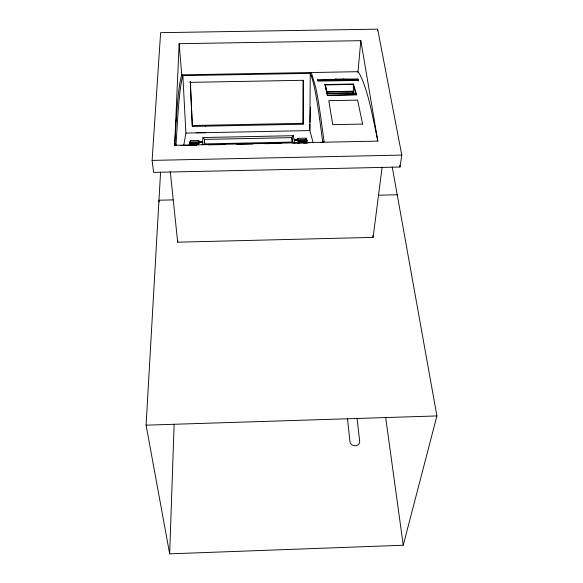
<?xml version="1.0" encoding="UTF-8"?>
<svg xmlns="http://www.w3.org/2000/svg" width="583" height="583" viewBox="0 0 583 583"><rect width="100%" height="100%" fill="white"/><g stroke="black" fill="none" stroke-linecap="round" stroke-linejoin="round"><path stroke-width="0.87" d="M305.937 138.2L306.286 140.474L298.204 140.641L297.891 139.271L297.891 138.368L305.937 138.2L306.286 140.474M306.818 142.558L306.818 141.647L298.678 141.815L298.795 143.25L298.795 142.339M306.95 140.933L306.505 138.922L306.95 140.933L297.621 141.13L297.483 140.226L294.379 140.284L294.284 139.862L297.388 139.796L294.284 139.862M192.346 126.431L190.291 81.547L192.346 126.431L303.124 124.223L303.124 80.388M303.124 124.223L303.342 80.294L190.167 82.356M309.974 124.23L309.799 130.577L313.166 142.646M310.025 122.415L310.44 106.995M392.235 166.986L436.907 415.941L403.239 545.243L169.668 553.85L174.142 424.227M382.135 167.124L373.091 237.383L177.677 242.178L177.742 240.371M352.438 93.127L352.504 91.589L327.814 92.048L328.127 93.367L352.897 92.901L352.504 91.589M174.66 145.32L179.141 43.703L360.841 40.679L377.835 141.115L174.66 145.32L176.19 120.732M169.668 553.85L146.093 425.167L160.58 172.051M175.986 145.553L174.725 143.695L176.314 145.284L175.986 145.553L177.472 121.556A290.472 16.302 88.8 0 1 182.129 78.348L182.858 75.637L181.707 74.85L180.97 77.503A291.121 16.659 88.8 0 0 176.197 120.812M152.112 160.398L160.624 32.67L377.667 29.15L401.789 155.085L400.018 167.029L153.591 172.386L152.112 160.398L401.789 155.085M317.618 79.762L317.567 80.381L357.773 79.645L358.246 81.066L358.414 80.381L357.86 79.033L335.334 79.048L334.525 79.456L317.618 79.762L317.997 81.117L358.414 80.381M205.537 126.168L205.617 125.25M357.911 72.336L360.841 40.679M204.006 144.671L204.553 139.417L203.001 137.537L293.329 135.693L294.867 142.871M377.485 30.841L377.667 29.15M202.439 142.179L199.32 142.551L202.447 142.485L202.483 141.749L199.357 141.807L202.483 141.749M202.192 144.788L203.001 137.537M189.839 143.352L190.094 141.312L189.839 143.352L199.248 143.156L199.459 141.421M198.205 144.861L198.322 143.884L190.109 144.052L189.89 145.473M190.43 141.953L190.641 140.569L198.759 140.401L198.584 141.786L190.43 141.953L190.473 142.864L198.628 142.689L198.803 141.305M357.773 79.645L357.86 79.033M190.473 142.864L190.641 140.569M183.754 145.327L185.897 133.084L182.858 75.637L310.273 73.349L311.38 72.525L315.68 87.326A289.642 20.616 88.2 0 1 320.825 117.875L324.046 141.356L322.8 142.514L320.993 142.551M334.525 79.456L334.547 79.856L344.487 79.674L344.604 79.273M353.371 83.996L353.364 91.21L353.983 93.251L356.628 94.803L353.371 83.996L324.862 84.52L327.369 95.357L356.628 94.803M293.329 135.693L291.894 137.632L291.908 142.084L204.742 143.884L204.553 139.417L291.894 137.632L292.972 142.828M334.547 79.856L335.334 79.048M327.369 95.357L356.169 94.621L353.094 84.418L325.278 84.929L324.862 84.52M324.046 141.356L322.45 142.259L322.8 142.514L319.586 118.743M146.093 425.167L436.907 415.941M173.078 199.896L158.97 200.217L159.188 202.017M378.454 195.203L397.22 194.773M180.526 145.458L195.975 145.131M192.463 125.513L302.92 123.312M196.143 132.713L205.814 132.684M185.897 133.084L309.799 130.577L310.273 73.349L311.337 76.016M306.286 139.57L298.204 139.731L297.891 138.368M297.483 140.525L294.379 140.284M189.825 143.046L199.248 143.156M297.388 140.095L297.235 139.111L297.621 140.824L306.95 140.634M208.67 144.868L224.98 144.533M236.756 144.285L253.066 143.95M264.842 143.702L281.152 143.367M292.936 143.126L309.245 142.784M190.714 145.458L196.493 145.335M303.546 143.119L307.183 143.046L306.818 141.647M181.707 74.85L357.977 71.694L359.675 74.289A289.132 33.923 87.9 0 1 372.748 116.855L377.835 141.115M353.364 91.21L326.75 91.706L327.653 95.16L325.278 84.929L326.567 90.861M328.652 93.579L348.911 93.2M327.238 93.754L353.983 93.251M343.489 78.902L344.487 79.674M298.678 141.815L298.999 143.214M298.168 143.265L298.008 142.864M399.683 165.251L400.018 167.029M372.821 235.598L373.091 237.383M385.64 417.224L403.239 545.243M357.051 418.281L359.682 441.346A4.919 4.256 12.2 0 1 355.287 445.806A4.919 4.256 12.2 0 1 349.946 441.666L347.49 418.579M170.272 171.723L177.677 242.178M179.141 43.703L181.772 75.178M190.109 144.052L190.153 144.97M198.759 140.401L198.737 141.822M198.643 141.348L198.628 142.689M198.322 143.884L198.366 144.803M298.102 139.308L298.204 140.641M298.008 138.878L298.008 139.782M311.337 76.016A289.03 20.252 88.2 0 1 319.586 118.743M362.633 124.07L332.733 124.667L328.768 100.662L357.59 100.116L362.633 124.07"/></g></svg>
